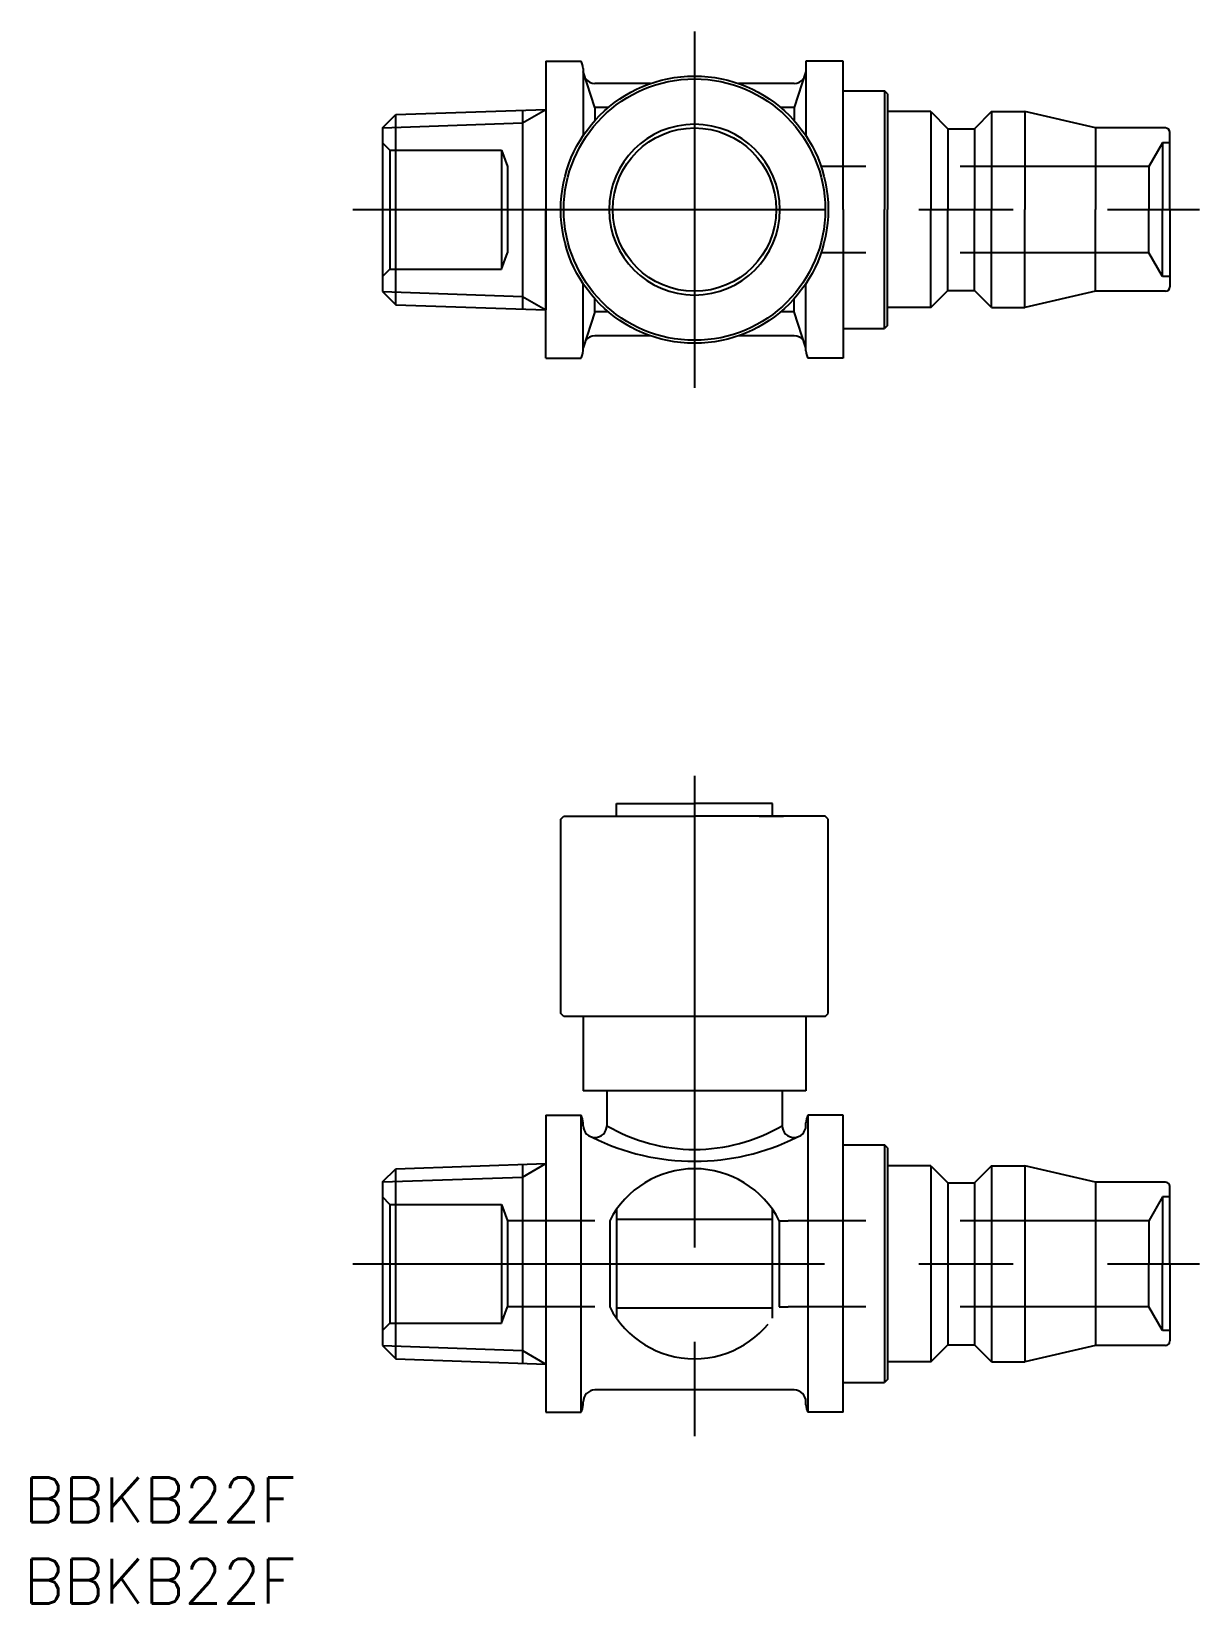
# Model space of a CAD drawing. Extents: x -24 to 55, y -23 to 83.
import ezdxf

# ---------------------------------------------------------------- set-up
doc = ezdxf.new("R2010")
doc.units = 0
doc.linetypes.add('CENTER', pattern=[50.8, 31.75, -6.35, 6.35, -6.35])
doc.linetypes.add('DASHED', pattern=[19.05, 12.7, -6.35])
doc.layers.get('0').update_dxf_attribs({"linetype": 'CONTINUOUS'})
doc.layers.add('CENTER', color=1, linetype='CENTER')
doc.styles.get("Standard").update_dxf_attribs({"font": 'txt.shx', "height": 3, "bigfont": 'bigfont.shx'})

msp = doc.modelspace()

# ---------------------------------------------------------------- linework, layer by layer
at = {"color": 7, "linetype": 'CONTINUOUS'}
for p, q in [((11, 80.99), (13.37, 80.99)), ((11, 80.99), (11, 70.99)), ((13.5, 80.49), (13.5, 80.29)), ((28.5, 80.99), (28.5, 75.97)), ((31, 80.99), (28.5, 80.99)), ((31, 70.99), (31, 80.99)), ((14.3, 77.87), (13.5, 80.29)), ((13.5, 80.29), (13.5, 75.97)), ((18.04, 79.49), (14.3, 79.49)), ((27.7, 79.49), (23.96, 79.49)), ((28.5, 80.29), (27.7, 77.87)), ((31, 78.99), (33.8, 78.99)), ((34, 78.79), (33.8, 78.99)), ((33.8, 78.99), (33.8, 70.99)), ((34, 78.79), (34, 70.99)), ((0, 76.5), (0.89, 77.39)), ((0.89, 77.39), (11, 77.74)), ((0.89, 64.59), (0.89, 77.39)), ((9.42, 77.69), (9.42, 64.29)), ((11, 77.74), (11, 64.24)), ((14.3, 77.87), (14.3, 77)), ((15.19, 77.87), (14.3, 77.87)), ((27.7, 77.87), (26.81, 77.87)), ((27.7, 77.87), (27.7, 77)), ((36.9, 77.59), (34, 77.59)), ((36.9, 77.59), (36.9, 70.99)), ((36.9, 77.59), (38.05, 76.44)), ((41, 77.59), (39.85, 76.44)), ((41, 77.59), (41, 70.99)), ((41, 77.59), (43.24, 77.59)), ((43.24, 77.59), (43.24, 70.99)), ((48, 76.49), (43.24, 77.59)), ((0, 76.5), (0, 65.48)), ((38.05, 76.44), (38.05, 70.99)), ((38.05, 76.44), (39.85, 76.44)), ((39.85, 76.44), (39.85, 70.99)), ((48, 76.49), (48, 70.99)), ((52.7, 76.49), (48, 76.49)), ((53, 70.99), (53, 76.19)), ((11, 60.99), (11, 70.99)), ((31, 70.99), (31, 60.99)), ((33.8, 62.99), (33.8, 70.99)), ((34, 63.19), (34, 70.99)), ((36.9, 64.39), (36.9, 70.99)), ((38.05, 65.54), (38.05, 70.99)), ((39.85, 65.54), (39.85, 70.99)), ((41, 64.39), (41, 70.99)), ((43.24, 64.39), (43.24, 70.99)), ((48, 65.49), (48, 70.99)), ((53, 70.99), (53, 65.79)), ((13.5, 61.69), (13.5, 66.02)), ((28.5, 61.69), (28.5, 66.02)), ((0, 65.48), (0.89, 64.59)), ((0.89, 64.59), (11, 64.24)), ((14.3, 64.12), (14.3, 64.98)), ((27.7, 64.12), (27.7, 64.98)), ((36.9, 64.39), (38.05, 65.54)), ((38.05, 65.54), (39.85, 65.54)), ((41, 64.39), (39.85, 65.54)), ((48, 65.49), (43.24, 64.39)), ((52.7, 65.49), (48, 65.49)), ((14.3, 64.12), (13.5, 61.69)), ((15.19, 64.12), (14.3, 64.12)), ((27.7, 64.12), (26.81, 64.12)), ((28.5, 61.69), (27.7, 64.12)), ((36.9, 64.39), (34, 64.39)), ((41, 64.39), (43.24, 64.39)), ((18.04, 62.49), (14.3, 62.49)), ((27.7, 62.49), (23.96, 62.49)), ((31, 62.99), (33.8, 62.99)), ((34, 63.19), (33.8, 62.99)), ((13.5, 61.49), (13.5, 61.69)), ((28.5, 61.49), (28.5, 61.69)), ((11, 60.99), (13.37, 60.99)), ((31, 60.99), (28.63, 60.99)), ((15.75, 30.15), (15.75, 31)), ((15.75, 31), (21, 31)), ((26.25, 31), (21, 31)), ((26.25, 30.15), (26.25, 31)), ((12, 29.95), (12.2, 30.15)), ((12, 16.85), (12, 29.95)), ((12.2, 30.15), (21, 30.15)), ((15, 30.15), (16.65, 30.15)), ((29.8, 30.15), (21, 30.15)), ((25.35, 30.15), (27, 30.15)), ((30, 29.95), (29.8, 30.15)), ((30, 16.85), (30, 29.95)), ((12.2, 16.65), (12, 16.85)), ((29.8, 16.65), (12.2, 16.65)), ((13.5, 16.65), (13.5, 11.65)), ((28.5, 16.65), (28.5, 11.65)), ((29.8, 16.65), (30, 16.85)), ((28.5, 11.65), (13.5, 11.65)), ((15.1, 11.65), (15.1, 9.3)), ((26.9, 11.65), (26.9, 9.3)), ((11, 10), (11, 6.7)), ((11, 10), (13.37, 10)), ((11, 10), (11, -10)), ((13.37, -10), (13.37, 10)), ((31, 10), (28.63, 10)), ((28.63, 10), (28.63, -10)), ((31, -10), (31, 10)), ((13.5, 9.3), (13.5, 9.5)), ((14.3, 8.5), (14.3, 8.5)), ((27.7, 8.5), (27.7, 8.5)), ((28.5, 9.3), (28.5, 9.5)), ((31, 8), (33.8, 8)), ((34, 7.8), (33.8, 8)), ((33.8, 8), (33.8, -8)), ((34, 7.8), (34, -7.8)), ((0, 5.51), (0.89, 6.4)), ((0.89, 6.4), (11, 6.75)), ((0.89, -6.4), (0.89, 6.4)), ((9.42, 6.7), (9.42, -6.7)), ((36.9, 6.6), (34, 6.6)), ((36.9, 6.6), (38.05, 5.45)), ((36.9, 6.6), (36.9, -6.6)), ((41, 6.6), (39.85, 5.45)), ((41, 6.6), (43.24, 6.6)), ((41, 6.6), (41, -6.6)), ((48, 5.5), (43.24, 6.6)), ((43.24, 6.6), (43.24, -6.6)), ((0, 5.51), (0, -5.51)), ((38.05, 5.45), (39.85, 5.45)), ((38.05, 5.45), (38.05, -5.45)), ((39.85, 5.45), (39.85, -5.45)), ((52.7, 5.5), (48, 5.5)), ((48, 5.5), (48, -5.5)), ((53, 0), (53, 5.2)), ((53, 0), (53, -5.2)), ((0, -5.51), (0.89, -6.4)), ((36.9, -6.6), (38.05, -5.45)), ((38.05, -5.45), (39.85, -5.45)), ((41, -6.6), (39.85, -5.45)), ((48, -5.5), (43.24, -6.6)), ((52.7, -5.5), (48, -5.5)), ((0.89, -6.4), (11, -6.75)), ((31, -8), (31, -7)), ((31, -8), (31, -7)), ((36.9, -6.6), (34, -6.6)), ((41, -6.6), (43.24, -6.6)), ((31, -8), (33.8, -8)), ((34, -7.8), (33.8, -8)), ((13.5, -9.5), (13.5, -9.3)), ((27.7, -8.5), (14.3, -8.5)), ((28.5, -9.5), (28.5, -9.3)), ((11, -10), (13.37, -10)), ((31, -10), (28.63, -10))]:
    msp.add_line(p, q, dxfattribs=at)
at = {"color": 3, "linetype": 'CONTINUOUS'}
for p, q in [((9.42, 76.83), (11, 77.74)), ((0, 76.5), (9.42, 76.83)), ((0, 65.48), (9.42, 65.15)), ((9.42, 65.15), (11, 64.24)), ((9.42, 5.84), (11, 6.75)), ((0, 5.51), (9.42, 5.84)), ((0, -5.51), (9.42, -5.84)), ((9.42, -5.84), (11, -6.75))]:
    msp.add_line(p, q, dxfattribs=at)
at = {"color": 3, "linetype": 'DASHED'}
for p, q in [((0.5, 74.99), (0, 75.49)), ((52.5, 75.49), (51.58, 73.89)), ((52.5, 75.49), (52.5, 70.99)), ((53, 75.49), (52.5, 75.49)), ((0.5, 74.99), (8, 74.99)), ((0.5, 74.99), (0.5, 66.99)), ((8, 74.99), (8, 66.99)), ((8, 74.99), (8.41, 73.89)), ((8.41, 73.89), (8.41, 68.09)), ((51.58, 73.89), (29.52, 73.89)), ((51.58, 73.89), (51.58, 70.99)), ((51.58, 68.09), (51.58, 70.99)), ((52.5, 66.49), (52.5, 70.99)), ((8, 66.99), (8.41, 68.09)), ((51.58, 68.09), (29.52, 68.09)), ((52.5, 66.49), (51.58, 68.09)), ((0.5, 66.99), (0, 66.49)), ((0.5, 66.99), (8, 66.99)), ((53, 66.49), (52.5, 66.49)), ((0.5, 4), (0, 4.5)), ((52.5, 4.5), (51.58, 2.9)), ((53, 4.5), (52.5, 4.5)), ((52.5, 4.5), (52.5, 0)), ((0.5, 4), (0.5, -4)), ((0.5, 4), (8, 4)), ((8, 4), (8, -4)), ((8, 4), (8.41, 2.9)), ((15.75, 3.66), (15.75, -3.66)), ((26.25, -3.66), (26.25, 3.66)), ((8.41, 2.9), (8.41, -2.9)), ((14.29, 2.9), (8.41, 2.9)), ((15.29, 2.9), (15.29, -2.9)), ((15.75, 3), (26.25, 3)), ((26.71, 2.9), (26.71, -2.9)), ((26.71, 2.9), (27.3, 2.9)), ((51.58, 2.9), (27.3, 2.9)), ((51.58, 2.9), (51.58, 0)), ((51.58, -2.9), (51.58, 0)), ((52.5, -4.5), (52.5, 0)), ((8, -4), (8.41, -2.9)), ((14.29, -2.9), (8.41, -2.9)), ((26.25, -3), (15.75, -3)), ((26.71, -2.9), (27.3, -2.9)), ((51.58, -2.9), (27.3, -2.9)), ((52.5, -4.5), (51.58, -2.9)), ((0.5, -4), (0, -4.5)), ((0.5, -4), (8, -4)), ((53, -4.5), (52.5, -4.5))]:
    msp.add_line(p, q, dxfattribs=at)
at = {"color": 7, "linetype": 'CONTINUOUS'}
for radius in [9, 8.8, 5.5]:
    msp.add_circle((21, 70.99), radius, dxfattribs=at)
for centre, radius, start, end in [((12.5, 80.49), 1, 0, 30), ((14.3, 80.29), 0.8, 216.4992, 270), ((27.7, 80.29), 0.8, 270, 323.5008), ((21, 70.99), 5.75, 0, 180), ((52.7, 76.19), 0.3, 0, 90), ((21, 70.99), 5.75, 180, 0), ((52.7, 65.79), 0.3, 270, 0), ((14.3, 61.69), 0.8, 90, 143.5008), ((27.7, 61.69), 0.8, 36.4992, 90), ((12.5, 61.49), 1, 330, 0), ((29.5, 61.49), 1, 180, 210), ((12.5, 9.5), 1, 0, 30), ((29.5, 9.5), 1, 150, 180), ((14.3, 9.3), 0.8, 180, 270), ((21, 22.32), 15.42, 243.4924, 296.5076), ((14.3, 9.3), 0.8, 270, 0), ((21, 19.38), 11.68, 239.6839, 300.3369), ((27.7, 9.3), 0.8, 180, 270), ((27.7, 9.3), 0.8, 270, 0), ((52.7, 5.2), 0.3, 0, 90), ((52.7, -5.2), 0.3, 270, 0), ((12.5, -9.5), 1, 330, 0), ((14.3, -9.3), 0.8, 90, 180), ((27.7, -9.3), 0.8, 0, 90), ((29.5, -9.5), 1, 180, 210)]:
    msp.add_arc(centre, radius, start, end, dxfattribs=at)
at = {"color": 3, "linetype": 'DASHED'}
for start, end in [(90, 153.0556), (26.9444, 90), (206.9444, 333.0556)]:
    msp.add_arc((21, 0), 6.4, start, end, dxfattribs=at)
at = {"layer": 'CENTER', "color": 1, "linetype": 'CENTER'}
for p, q in [((21, 82.99), (21, 58.99)), ((-2, 70.99), (55, 70.99)), ((21, 32.85), (21, -12)), ((-2, 0), (55, 0))]:
    msp.add_line(p, q, dxfattribs=at)

# ---------------------------------------------------------------- texts
at = {"color": 7, "linetype": 'CONTINUOUS'}
for p in [(-24.15, -17.39), (-24.15, -22.88)]:
    msp.add_text('BBKB22F', height=3, dxfattribs=at).set_placement(p)

doc.saveas('drawing.dxf')
